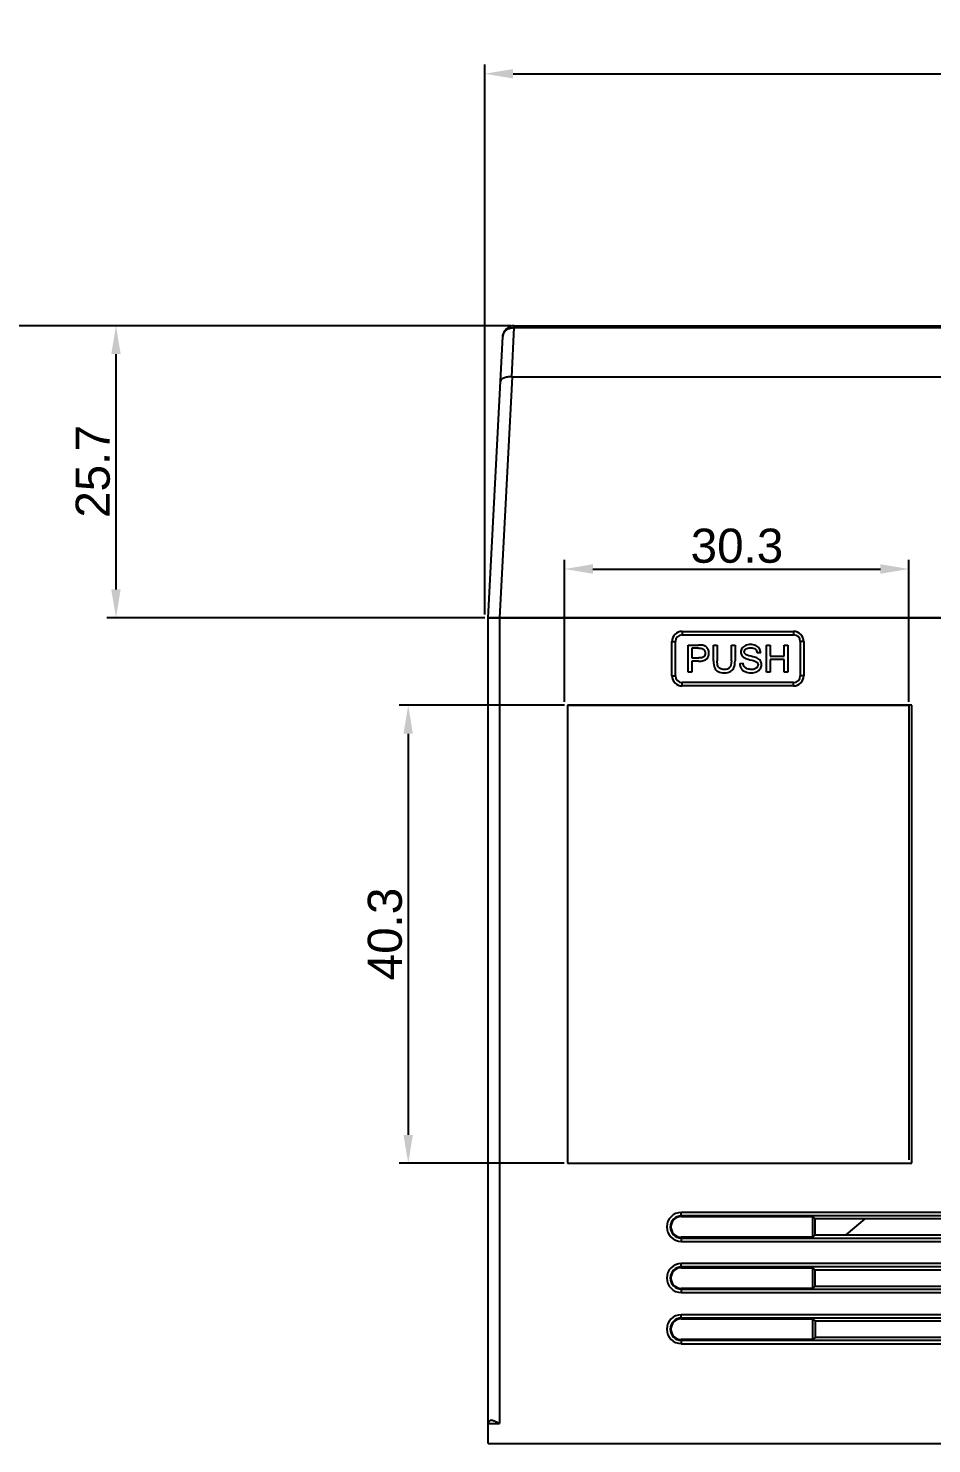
# Model space of a CAD drawing. Header units: millimetres. Extents: x 509 to 2357, y -197 to 647.
# Drawn here: x 1937.6 to 2017.1, y 407.3 to 531.8 of the extents above; entities that cross this region are included whole.
import ezdxf

# ---------------------------------------------------------------- set-up
doc = ezdxf.new("R2010")
doc.units = ezdxf.units.MM
doc.header["$PDMODE"] = 3
doc.header["$PDSIZE"] = 0.7
doc.layers.get('0').update_dxf_attribs({"linetype": 'CONTINUOUS'})
doc.layers.get('Defpoints').update_dxf_attribs({"linetype": 'CONTINUOUS'})
doc.layers.add('Dim', color=1, linetype='CONTINUOUS')
doc.layers.add('SU', color=7, linetype='CONTINUOUS')
doc.styles.add('OMI-1', font='arial.ttf', dxfattribs={"oblique": 1, "height": 3})
doc.dimstyles.new('1', dxfattribs={"dimtxt": 5, "dimasz": 2.5, "dimexe": 0.8, "dimexo": 0.3, "dimgap": 0.5, "dimtad": 1, "dimtoh": 1, "dimdec": 1, "dimzin": 0, "dimdsep": 46, "dimtxsty": 'OMI-1', "dimcen": 0, "dimclrd": 256, "dimclre": 256, "dimclrt": 256, "dimadec": 0, "dimazin": 0, "dimtfac": 0.8, "dimtdec": 1, "dimtix": 1, "dimtmove": 0, "dimatfit": 3, "dimfxl": 1, "dimtolj": 1, "dimtzin": 0, "dimarcsym": 0})

# ---------------------------------------------------------------- blocks, each defined once
blk = doc.blocks.new('*D4144')
at = {"layer": 'Defpoints', "color": 0}
for p in [(1922.66, 505.66), (1980.37, 505.66), (1919.26, 351.61)]:
    blk.add_point(p, dxfattribs=at)
at = {"layer": 'Dim', "lineweight": -2}
for p, q in [((1980.07, 505.66), (1921.86, 505.66)), ((1922.66, 354.11), (1922.66, 503.16)), ((1919.56, 351.61), (1923.46, 351.61))]:
    blk.add_line(p, q, dxfattribs=at)
at = {"layer": 'Dim'}
for points in [[(1923.08, 503.16), (1922.24, 503.16), (1922.66, 505.66)], [(1922.24, 354.11), (1923.08, 354.11), (1922.66, 351.61)]]:
    blk.add_solid(points, dxfattribs=at)
at = {"layer": 'Dim', "insert": (1920.63, 428.63), "char_height": 3, "attachment_point": 5, "rotation": 90, "style": 'OMI-1'}
blk.add_mtext('\\A1;154.0', dxfattribs=at)
blk = doc.blocks.new('*D4146')
at = {"layer": 'Defpoints', "color": 0}
for p in [(1945.32, 505.66), (1958.48, 505.66), (1978.07, 479.96)]:
    blk.add_point(p, dxfattribs=at)
at = {"layer": 'Dim', "lineweight": -2}
for p, q in [((1958.18, 505.66), (1944.52, 505.66)), ((1945.32, 482.46), (1945.32, 503.16)), ((1977.77, 479.96), (1944.52, 479.96))]:
    blk.add_line(p, q, dxfattribs=at)
at = {"layer": 'Dim'}
for points in [[(1945.73, 503.16), (1944.9, 503.16), (1945.32, 505.66)], [(1944.9, 482.46), (1945.73, 482.46), (1945.32, 479.96)]]:
    blk.add_solid(points, dxfattribs=at)
at = {"layer": 'Dim', "insert": (1943.29, 492.81), "char_height": 3, "attachment_point": 5, "rotation": 90, "style": 'OMI-1'}
blk.add_mtext('\\A1;25.7', dxfattribs=at)
blk = doc.blocks.new('*D4162')
at = {"layer": 'Defpoints', "color": 0}
for p in [(2169.31, 527.83), (1977.77, 479.96), (2169.31, 441.86)]:
    blk.add_point(p, dxfattribs=at)
at = {"layer": 'Dim', "lineweight": -2}
for p, q in [((1977.77, 480.26), (1977.77, 528.63)), ((2169.31, 442.16), (2169.31, 528.63)), ((1980.27, 527.83), (2166.81, 527.83))]:
    blk.add_line(p, q, dxfattribs=at)
at = {"layer": 'Dim'}
for points in [[(1980.27, 528.24), (1980.27, 527.41), (1977.77, 527.83)], [(2166.81, 527.41), (2166.81, 528.24), (2169.31, 527.83)]]:
    blk.add_solid(points, dxfattribs=at)
at = {"layer": 'Dim', "insert": (2073.54, 529.86), "char_height": 3, "attachment_point": 5, "style": 'OMI-1'}
blk.add_mtext('\\A1;191.5', dxfattribs=at)
blk = doc.blocks.new('*D4169')
at = {"layer": 'Defpoints', "color": 0}
for p in [(1985.1, 472.26), (1971.04, 431.96), (1985.07, 431.96)]:
    blk.add_point(p, dxfattribs=at)
at = {"layer": 'Dim', "lineweight": -2}
for p, q in [((1984.8, 472.26), (1970.24, 472.26)), ((1971.04, 469.76), (1971.04, 434.46)), ((1984.77, 431.96), (1970.24, 431.96))]:
    blk.add_line(p, q, dxfattribs=at)
at = {"layer": 'Dim'}
for points in [[(1971.45, 469.76), (1970.62, 469.76), (1971.04, 472.26)], [(1970.62, 434.46), (1971.45, 434.46), (1971.04, 431.96)]]:
    blk.add_solid(points, dxfattribs=at)
at = {"layer": 'Dim', "insert": (1969, 452.11), "char_height": 3, "attachment_point": 5, "rotation": 90, "style": 'OMI-1'}
blk.add_mtext('\\A1;40.3', dxfattribs=at)
blk = doc.blocks.new('*D4172')
at = {"layer": 'Defpoints', "color": 0}
for p in [(2015.1, 484.25), (1984.8, 472.26), (2015.1, 472.26)]:
    blk.add_point(p, dxfattribs=at)
at = {"layer": 'Dim', "lineweight": -2}
for p, q in [((1984.8, 472.56), (1984.8, 485.05)), ((2015.1, 472.56), (2015.1, 485.05)), ((1987.3, 484.25), (2012.6, 484.25))]:
    blk.add_line(p, q, dxfattribs=at)
at = {"layer": 'Dim'}
for points in [[(1987.3, 484.67), (1987.3, 483.83), (1984.8, 484.25)], [(2012.6, 483.83), (2012.6, 484.67), (2015.1, 484.25)]]:
    blk.add_solid(points, dxfattribs=at)
at = {"layer": 'Dim', "insert": (1999.95, 486.28), "char_height": 3, "attachment_point": 5, "style": 'OMI-1'}
blk.add_mtext('\\A1;30.3', dxfattribs=at)

msp = doc.modelspace()

# ---------------------------------------------------------------- linework, layer by layer
at = {"color": 7, "linetype": 'Continuous'}
for p, q in [((1980.37, 505.66), (2032.52, 505.66)), ((1978.07, 479.96), (1979.37, 504.71)), ((1980.15, 501.17), (1980.37, 505.49)), ((1980.37, 505.49), (2032.52, 505.49)), ((1980.18, 501.17), (1979.07, 479.96)), ((1980.18, 501.17), (2064.17, 501.17)), ((1978.07, 407.31), (1978.07, 479.96)), ((1978.07, 479.96), (2152.07, 479.96)), ((1979.07, 479.96), (1979.07, 409.06)), ((1995.15, 478.76), (1995.15, 478.46)), ((1995.15, 478.76), (2004.95, 478.76)), ((1995.15, 478.46), (2004.95, 478.46)), ((2004.95, 478.76), (2004.95, 478.46)), ((1994.25, 474.86), (1994.25, 477.86)), ((1994.25, 477.86), (1994.55, 477.86)), ((1994.55, 474.86), (1994.55, 477.86)), ((1995.67, 475.16), (1995.67, 477.56)), ((1995.67, 477.56), (1996.58, 477.56)), ((1995.99, 477.28), (1995.99, 476.42)), ((1996.6, 477.28), (1995.99, 477.28)), ((1997.91, 476.17), (1997.91, 477.56)), ((1997.91, 477.56), (1998.23, 477.56)), ((1998.23, 477.56), (1998.23, 476.18)), ((1999.48, 476.18), (1999.48, 477.56)), ((1999.48, 477.56), (1999.8, 477.56)), ((1999.8, 477.56), (1999.8, 476.17)), ((2002.58, 475.16), (2002.58, 477.56)), ((2002.58, 477.56), (2002.89, 477.56)), ((2002.89, 477.56), (2002.89, 476.58)), ((2004.14, 476.58), (2004.14, 477.56)), ((2004.14, 477.56), (2004.46, 477.56)), ((2004.46, 477.56), (2004.46, 475.16)), ((2005.55, 477.86), (2005.55, 474.86)), ((2005.85, 477.86), (2005.55, 477.86)), ((2005.85, 477.86), (2005.85, 474.86)), ((1995.99, 476.42), (1996.61, 476.42)), ((1995.99, 476.14), (1995.99, 475.16)), ((1996.6, 476.14), (1995.99, 476.14)), ((2000.22, 475.93), (2000.52, 475.96)), ((2002.06, 476.88), (2001.75, 476.86)), ((2002.89, 476.58), (2004.14, 476.58)), ((2002.89, 476.29), (2002.89, 475.16)), ((2004.14, 476.29), (2002.89, 476.29)), ((2004.14, 475.16), (2004.14, 476.29)), ((1994.25, 474.86), (1994.55, 474.86)), ((1995.99, 475.16), (1995.67, 475.16)), ((2002.89, 475.16), (2002.58, 475.16)), ((2004.46, 475.16), (2004.14, 475.16)), ((2005.85, 474.86), (2005.55, 474.86)), ((1995.15, 473.96), (1995.15, 474.26)), ((2004.95, 474.26), (1995.15, 474.26)), ((2004.95, 473.96), (1995.15, 473.96)), ((2004.95, 473.96), (2004.95, 474.26)), ((1985.07, 472.26), (1985.07, 431.96)), ((2015.37, 472.26), (1985.07, 472.26)), ((1985.1, 472.26), (2015.1, 472.26)), ((2015.1, 472.26), (2015.1, 432.26)), ((2015.37, 431.96), (2015.37, 472.26)), ((1985.07, 431.96), (2015.37, 431.96)), ((1995.07, 427.27), (1995.07, 427.63)), ((2135.07, 427.63), (1995.07, 427.63)), ((2135.07, 427.34), (1995.07, 427.34)), ((1995.07, 427.27), (2006.66, 427.27)), ((2006.66, 425.45), (2006.66, 427.27)), ((2006.86, 427.07), (2006.66, 427.27)), ((2006.86, 425.65), (2006.86, 427.07)), ((2021.78, 427.07), (2006.86, 427.07)), ((2009.58, 425.65), (2011.27, 427.07)), ((1995.07, 425.45), (1995.07, 425.08)), ((2006.66, 425.45), (1995.07, 425.45)), ((1995.07, 425.38), (2135.07, 425.38)), ((1995.07, 425.08), (2135.07, 425.08)), ((2006.86, 425.65), (2006.66, 425.45)), ((2006.86, 425.65), (2021.78, 425.65)), ((1995.07, 422.77), (1995.07, 423.13)), ((2135.07, 423.13), (1995.07, 423.13)), ((2135.07, 422.84), (1995.07, 422.84)), ((1995.07, 422.77), (2006.66, 422.77)), ((2006.66, 420.95), (2006.66, 422.77)), ((2006.87, 422.56), (2006.66, 422.77)), ((2006.87, 421.16), (2006.87, 422.56)), ((2021.77, 422.56), (2006.87, 422.56)), ((2006.87, 421.16), (2006.66, 420.95)), ((2006.87, 421.16), (2021.77, 421.16)), ((1995.07, 420.95), (1995.07, 420.58)), ((2006.66, 420.95), (1995.07, 420.95)), ((1995.07, 420.88), (2135.07, 420.88)), ((1995.07, 420.58), (2135.07, 420.58)), ((1995.07, 418.27), (1995.07, 418.63)), ((2135.07, 418.63), (1995.07, 418.63)), ((2135.07, 418.34), (1995.07, 418.34)), ((1995.07, 418.27), (2006.66, 418.27)), ((2006.66, 416.45), (2006.66, 418.27)), ((2006.88, 418.06), (2006.66, 418.27)), ((2006.88, 416.67), (2006.88, 418.06)), ((2021.77, 418.06), (2006.88, 418.06)), ((1995.07, 416.45), (1995.07, 416.08)), ((2006.66, 416.45), (1995.07, 416.45)), ((1995.07, 416.38), (2135.07, 416.38)), ((1995.07, 416.08), (2135.07, 416.08)), ((2006.88, 416.67), (2006.66, 416.45)), ((2006.88, 416.67), (2021.76, 416.67)), ((1978.07, 409.06), (1979.07, 409.06)), ((1978.07, 407.31), (2152.07, 407.31))]:
    msp.add_line(p, q, dxfattribs=at)
for centre, radius, start, end in [((1980.37, 504.66), 1, 90, 177), ((1995.15, 477.86), 0.9, 90, 180), ((1995.15, 477.86), 0.6, 90, 180), ((2004.95, 477.86), 0.9, 0, 90), ((2004.95, 477.86), 0.6, 0, 90), ((1995.15, 474.86), 0.9, 180, 270), ((1995.15, 474.86), 0.6, 180, 270), ((2004.95, 474.86), 0.9, 270, 0), ((2004.95, 474.86), 0.6, 270, 0), ((1995.07, 426.36), 1.27, 90, 270), ((1995.07, 426.36), 0.976, 90, 270), ((1995.07, 426.36), 0.913, 90, 270), ((1995.07, 421.86), 1.27, 90, 270), ((1995.07, 421.86), 0.976, 90, 270), ((1995.07, 421.86), 0.913, 90, 270), ((1995.07, 417.36), 1.27, 90, 270), ((1995.07, 417.36), 0.976, 90, 270), ((1995.07, 417.36), 0.913, 90, 270), ((1978.37, 409.06), 0.3, 91.3574, 180)]:
    msp.add_arc(centre, radius, start, end, dxfattribs=at)
msp.add_ellipse((1980.24, 502.17), major_axis=(0.746, 0.708), ratio=0.946369, start_param=-2.392797, end_param=-2.357564, dxfattribs=at)
for points, knots in [([(1980.37, 505.66), (1980.37, 505.66), (1980.37, 505.65), (1980.37, 505.65), (1980.37, 505.63), (1980.37, 505.61), (1980.37, 505.56), (1980.37, 505.52), (1980.37, 505.49)], [0, 0, 0, 0, 0.016954, 0.066091, 0.147259, 0.259837, 0.575099, 1, 1, 1, 1]), ([(1979.37, 504.71), (1979.37, 504.82), (1979.44, 505.04), (1979.67, 505.3), (1980, 505.46), (1980.25, 505.5), (1980.37, 505.49)], [0, 0, 0, 0, 0.228055, 0.469086, 0.728089, 1, 1, 1, 1]), ([(1980.15, 501.17), (1980.02, 501.17), (1979.83, 501.16), (1979.6, 501.11), (1979.37, 501.04), (1979.17, 500.9), (1979.16, 500.77)], [0, 0, 0, 0, 0.343767, 0.49887, 0.637034, 1, 1, 1, 1]), ([(1978.36, 409.36), (1978.42, 409.36), (1978.54, 409.33), (1978.77, 409.22), (1978.95, 409.13), (1979.07, 409.06)], [0, 0, 0, 0, 0.214436, 0.461602, 1, 1, 1, 1])]:
    msp.add_open_spline(points, degree=3, knots=knots, dxfattribs=at)
for points in [[(1996.94, 477.54), (1996.86, 477.55), (1996.74, 477.56), (1996.58, 477.56)], [(1996.6, 477.28), (1996.75, 477.28), (1996.85, 477.27), (1996.9, 477.26)], [(1996.9, 477.26), (1996.98, 477.23), (1997.05, 477.19), (1997.1, 477.11)], [(1997.24, 477.42), (1997.16, 477.48), (1997.06, 477.52), (1996.94, 477.54)], [(1997.1, 477.11), (1997.15, 477.04), (1997.18, 476.96), (1997.18, 476.86)], [(1997.43, 477.19), (1997.38, 477.29), (1997.32, 477.37), (1997.24, 477.42)], [(1997.5, 476.87), (1997.5, 476.98), (1997.48, 477.09), (1997.43, 477.19)], [(2000.42, 477.28), (2000.35, 477.17), (2000.31, 477.06), (2000.31, 476.94)], [(2000.72, 477.52), (2000.58, 477.46), (2000.48, 477.38), (2000.42, 477.28)], [(2000.62, 476.96), (2000.62, 477.06), (2000.66, 477.15), (2000.75, 477.22)], [(2001.16, 477.6), (2001, 477.6), (2000.85, 477.57), (2000.72, 477.52)], [(2000.75, 477.22), (2000.84, 477.29), (2000.98, 477.32), (2001.17, 477.32)], [(2001.63, 477.52), (2001.49, 477.57), (2001.33, 477.6), (2001.16, 477.6)], [(2001.17, 477.32), (2001.35, 477.32), (2001.49, 477.28), (2001.59, 477.21)], [(2001.59, 477.21), (2001.68, 477.13), (2001.74, 477.01), (2001.75, 476.86)], [(2001.94, 477.26), (2001.87, 477.37), (2001.76, 477.46), (2001.63, 477.52)], [(2002.06, 476.88), (2002.05, 477.03), (2002.01, 477.15), (2001.94, 477.26)], [(1996.6, 476.14), (1996.94, 476.14), (1997.18, 476.21), (1997.31, 476.35)], [(1997.05, 476.53), (1996.96, 476.46), (1996.81, 476.42), (1996.61, 476.42)], [(1997.18, 476.86), (1997.18, 476.72), (1997.13, 476.61), (1997.05, 476.53)], [(1997.31, 476.35), (1997.44, 476.49), (1997.5, 476.66), (1997.5, 476.87)], [(1997.91, 476.17), (1997.91, 475.92), (1997.94, 475.72), (1998, 475.57)], [(1998.29, 475.71), (1998.25, 475.81), (1998.23, 475.97), (1998.23, 476.18)], [(1999.48, 476.18), (1999.48, 475.87), (1999.43, 475.67), (1999.33, 475.57)], [(1999.72, 475.6), (1999.77, 475.74), (1999.8, 475.93), (1999.8, 476.17)], [(2000.22, 475.93), (2000.22, 475.77), (2000.27, 475.63), (2000.35, 475.5)], [(2000.31, 476.94), (2000.31, 476.83), (2000.34, 476.73), (2000.4, 476.64)], [(2000.4, 476.64), (2000.45, 476.55), (2000.54, 476.48), (2000.65, 476.42)], [(2000.62, 475.66), (2000.57, 475.74), (2000.53, 475.84), (2000.52, 475.96)], [(2000.71, 476.75), (2000.65, 476.8), (2000.62, 476.88), (2000.62, 476.96)], [(2000.65, 476.42), (2000.74, 476.37), (2000.9, 476.32), (2001.12, 476.27)], [(2001.19, 476.58), (2000.93, 476.64), (2000.77, 476.69), (2000.71, 476.75)], [(2001.12, 476.27), (2001.34, 476.22), (2001.48, 476.18), (2001.54, 476.15)], [(2001.72, 476.42), (2001.63, 476.47), (2001.45, 476.52), (2001.19, 476.58)], [(2001.54, 476.15), (2001.64, 476.11), (2001.72, 476.06), (2001.76, 476.01)], [(2002.03, 476.18), (2001.96, 476.28), (2001.86, 476.36), (2001.72, 476.42)], [(2001.76, 476.01), (2001.8, 475.95), (2001.83, 475.89), (2001.83, 475.81)], [(2001.83, 475.81), (2001.83, 475.74), (2001.8, 475.67), (2001.76, 475.61)], [(2002.02, 475.48), (2002.09, 475.59), (2002.13, 475.71), (2002.13, 475.84)], [(2002.13, 475.84), (2002.13, 475.97), (2002.1, 476.08), (2002.03, 476.18)], [(1998, 475.57), (1998.06, 475.42), (1998.17, 475.31), (1998.31, 475.24)], [(1998.49, 475.49), (1998.39, 475.54), (1998.33, 475.62), (1998.29, 475.71)], [(1998.31, 475.24), (1998.45, 475.16), (1998.64, 475.12), (1998.86, 475.12)], [(1998.83, 475.41), (1998.7, 475.41), (1998.58, 475.43), (1998.49, 475.49)], [(1999.33, 475.57), (1999.23, 475.46), (1999.07, 475.41), (1998.83, 475.41)], [(1998.86, 475.12), (1999.09, 475.12), (1999.28, 475.16), (1999.42, 475.25)], [(1999.42, 475.25), (1999.56, 475.34), (1999.66, 475.46), (1999.72, 475.6)], [(2000.35, 475.5), (2000.44, 475.37), (2000.55, 475.28), (2000.7, 475.22)], [(2000.86, 475.48), (2000.75, 475.52), (2000.67, 475.59), (2000.62, 475.66)], [(2000.7, 475.22), (2000.84, 475.15), (2001.03, 475.12), (2001.24, 475.12)], [(2001.23, 475.41), (2001.09, 475.41), (2000.97, 475.43), (2000.86, 475.48)], [(2001.55, 475.46), (2001.46, 475.42), (2001.35, 475.41), (2001.23, 475.41)], [(2001.24, 475.12), (2001.41, 475.12), (2001.57, 475.15), (2001.71, 475.21)], [(2001.76, 475.61), (2001.71, 475.54), (2001.64, 475.5), (2001.55, 475.46)], [(2001.71, 475.21), (2001.84, 475.28), (2001.95, 475.36), (2002.02, 475.48)]]:
    msp.add_open_spline(points, degree=3, dxfattribs=at)
at = {"layer": 'SU', "color": 7, "linetype": 'Continuous'}
msp.add_line((2152.07, 479.96), (1978.07, 479.96), dxfattribs=at)

# ---------------------------------------------------------------- dimensions: what is measured, and where the dimension line sits
at = {"layer": 'Dim'}
for base, p1, p2, picture, middle in [((2169.31, 527.83), (1977.77, 479.96), (2169.31, 441.86), '*D4162', (2073.54, 529.86)), ((2015.1, 484.25), (1984.8, 472.26), (2015.1, 472.26), '*D4172', (1999.95, 486.28))]:
    dim = msp.add_linear_dim(base=base, p1=p1, p2=p2, dimstyle='1', dxfattribs=at)
    dim.commit()
    dim.dimension.update_dxf_attribs({"geometry": picture, "text_midpoint": middle})
for base, p1, p2, picture, middle in [((1922.6614, 505.6595), (1919.2588, 351.6096), (1980.3676, 505.6595), '*D4144', (1920.6297, 428.6346)), ((1945.32, 505.66), (1978.07, 479.96), (1958.48, 505.66), '*D4146', (1943.29, 492.81)), ((1971.04, 431.96), (1985.1, 472.26), (1985.07, 431.96), '*D4169', (1969, 452.11))]:
    dim = msp.add_linear_dim(base=base, p1=p1, p2=p2, angle=90, dimstyle='1', dxfattribs=at)
    dim.commit()
    dim.dimension.update_dxf_attribs({"geometry": picture, "text_midpoint": middle})

doc.saveas('drawing.dxf')
